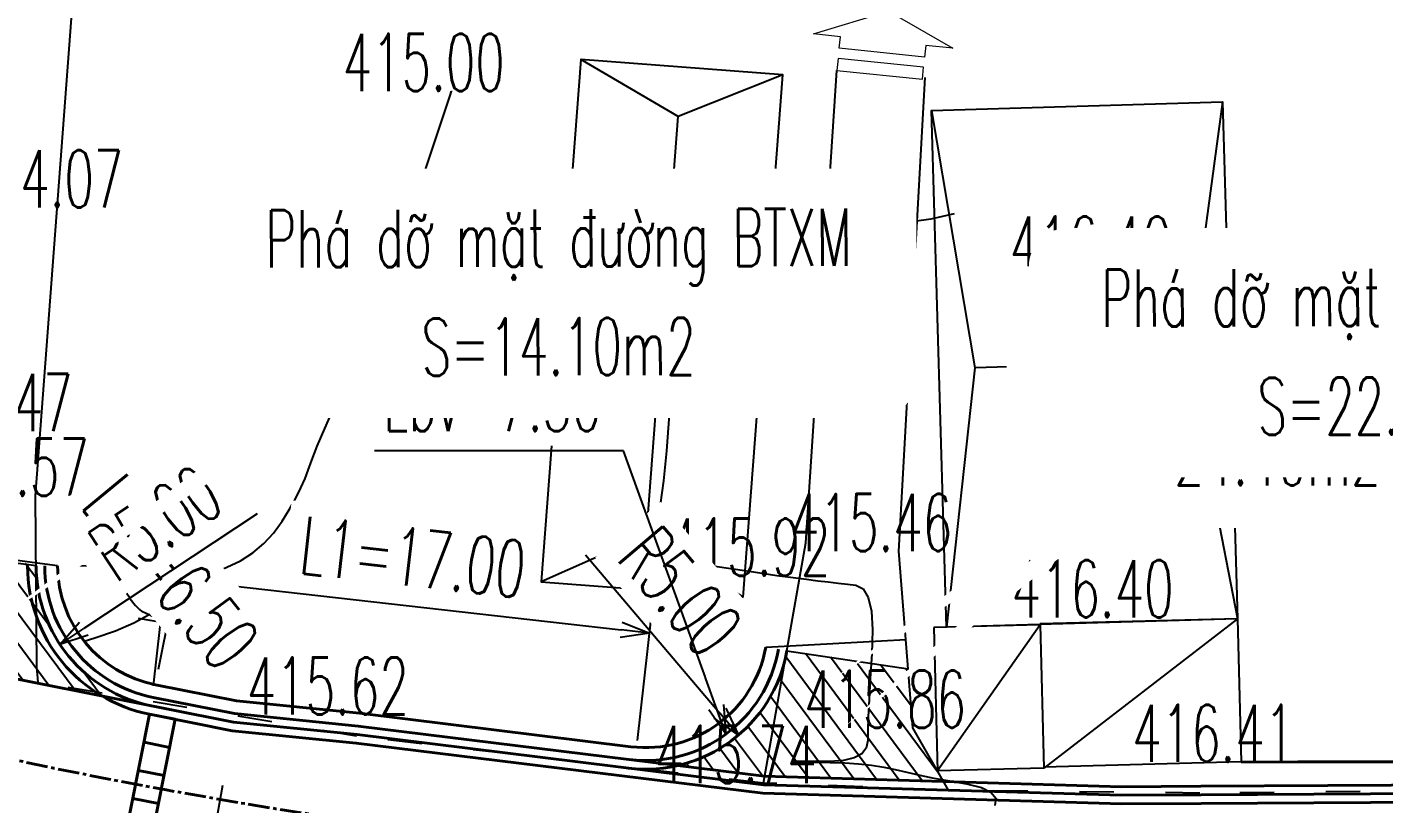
# Model space of a CAD drawing. Header units: centimetres. Extents: x 556321 to 560034, y 1839250 to 1840516.
# Drawn here: x 556875.1 to 556922.45, y 1839305.91 to 1839333.03 of the extents above; entities that cross this region are included whole.
import ezdxf
from ezdxf.enums import TextEntityAlignment as Align

# ---------------------------------------------------------------- set-up
doc = ezdxf.new("R2010")
doc.units = ezdxf.units.CM
doc.header["$MEASUREMENT"] = 0
doc.set_wipeout_variables(frame=1)
doc.linetypes.add('ACAD_ISO03W100', pattern=[30, 12, -18])
doc.linetypes.add('CENTER2', pattern=[1.125, 0.75, -0.125, 0.125, -0.125])
for name, color, linetype in [('bo via', 23, 'Continuous'), ('bovia', 1, 'Continuous'), ('CAO DO AN', 6, 'Continuous'), ('cao do Hien Trang', 6, 'Continuous'), ('cao do3', 2, 'Continuous'), ('Duong nhua Cu', 33, 'Continuous'), ('H1_DongMuc', 3, 'Continuous'), ('H1_DongMuc_Con', 3, 'Continuous'), ('Line1', 40, 'Continuous'), ('pha1', 4, 'Continuous'), ('SH1', 4, 'Continuous'), ('thoat nuoc', 50, 'Continuous'), ('TUYEN', 7, 'Continuous'), ('vuot', 7, 'Continuous')]:
    doc.layers.add(name, color=color, linetype=linetype)
doc.layers.add('Mep duong', color=241, linetype='Continuous', lineweight=50)
doc.styles.add('2D', font='vnsimple.shx', dxfattribs={"width": 0.6})
doc.styles.add('CHUSO', font='Vnsimple.shx', dxfattribs={"width": 0.7})
doc.styles.get("Standard").update_dxf_attribs({"font": 'Vnsimple.shx', "width": 0.7, "height": 2})
doc.linetypes.add('FENCELINE2', pattern='A,0.25,-0.1,[132,ltypeshp.shx,S=0.1,R=0,X=-0.1,Y=0],-0.1,1', length=1.45)
doc.linetypes.add('ZIGZAG', pattern='A,0.0001,-0.2,[131,ltypeshp.shx,S=0.2,R=0,X=-0.2,Y=0],-0.4,[131,ltypeshp.shx,S=0.2,R=180,X=0.2,Y=0],-0.2', length=0.8001)
doc.dimstyles.new('D1000', dxfattribs={"dimtxt": 2, "dimasz": 1, "dimexe": 0.5, "dimexo": 1, "dimgap": 0.7, "dimtad": 1, "dimzin": 0, "dimdsep": 46, "dimtxsty": '2D', "dimblk": 'OPEN30', "dimcen": 0, "dimdle": 0.7, "dimclrd": 7, "dimclre": 7, "dimclrt": 3, "dimadec": 0, "dimazin": 2, "dimtfac": 0.3478260869565218, "dimtix": 1, "dimtofl": 0, "dimtmove": 0, "dimatfit": 3, "dimldrblk": 'OPEN30', "dimfxl": 0, "dimtolj": 1, "dimtzin": 0, "dimarcsym": 0})
doc.dimstyles.new('D1000 bv', dxfattribs={"dimtxt": 2, "dimasz": 1, "dimexe": 0.5, "dimexo": 1, "dimgap": 0.7, "dimtad": 1, "dimzin": 0, "dimdsep": 46, "dimtxsty": '2D', "dimblk": 'OPEN30', "dimcen": 0, "dimdle": 0.7, "dimclrd": 7, "dimclre": 7, "dimclrt": 3, "dimadec": 0, "dimazin": 2, "dimtfac": 0.3478260869565218, "dimtix": 1, "dimtofl": 0, "dimtmove": 0, "dimatfit": 3, "dimldrblk": 'OPEN30', "dimfxl": 0, "dimtolj": 1, "dimtzin": 0, "dimarcsym": 0})
pattern_1 = [(306.551850037773, (-1181862.117841416, 2655633.092866785), (0.5020739027176107, 0.3722187477947708), [])]

# ---------------------------------------------------------------- blocks, each defined once
blk = doc.blocks.new('A$C61F2495E')
at = {"layer": 'Line1', "lineweight": -2}
blk.add_lwpolyline([(14.68833595956676, 5.256463934434578), (-0.4504163545789197, 2.926328669767827), (0.4504163544625044, -2.926328669767827), (15.58916866860818, -0.5961934051010758)], close=True, dxfattribs=at)
at = {"layer": 'Line1', "color": 8, "lineweight": -2}
for points in [[(14.68833595956676, 5.256463934434578), (13.55877088371199, 2.086946765892208), (15.58916866860818, -0.5961934051010758)], [(-0.4504163545789197, 2.926328669767827), (1.435625370591879, 0.2209694189950824), (0.4504163544625044, -2.926328669767827)], [(13.55877088371199, 2.086946765892208), (1.435625370591879, 0.2209694189950824)]]:
    blk.add_lwpolyline(points, dxfattribs=at)
at = {"layer": 'Line1', "lineweight": -2}
blk.add_lwpolyline([(15.58916866860818, -0.5961934051010758), (14.68833595956676, 5.256463934434578)], dxfattribs=at)
blk = doc.blocks.new('A$C2A113424')
at = {"layer": 'Mep duong', "linetype": 'Continuous', "lineweight": 20, "extrusion": (-0.004496282055146948, 0.001719061481453282, 0.999988414070535)}
blk.add_lwpolyline([(4.322536986824867, 6.79247280023508), (4.830761154897329, 6.598165935739423), (3.402301987192789, 2.861923919200379), (2.89407781927676, 3.056230783792444), (2.44399803933625, 1.879013385726145), (2.335873058389854, 5.535508036274276), (4.772616766727176, 7.969690198559676), (4.322536986810312, 6.79247280047155)], dxfattribs=at)
blk.add_lwpolyline([(5.273641723522699, 6.428841570338148), (3.845182555903653, 2.692599553731802), (4.372020599101048, 2.491176137052379), (5.800479766678257, 6.227418153647811)], close=True, dxfattribs=at)
blk = doc.blocks.new('_Open30')
at = {"color": 0, "linetype": 'ByBlock', "lineweight": -2}
for p, q in [((-1, 0.26794919), (0, 0)), ((0, 0), (-1, -0.26794919)), ((0, 0), (-1, 0))]:
    blk.add_line(p, q, dxfattribs=at)
blk = doc.blocks.new('*D72')
at = {"layer": 'bo via', "color": 7, "lineweight": -2, "transparency": 16777216}
for p, q in [((556879.5052808883, 1839310.033143656), (556879.9868396753, 1839314.285238404)), ((556880.924221314, 1839313.675881642), (556895.8316775954, 1839311.987580466)), ((556896.4000332013, 1839308.119776972), (556896.8815919883, 1839312.37187172))]:
    blk.add_line(p, q, dxfattribs=at)
at = {"layer": 'Defpoints', "color": 0, "lineweight": -2, "transparency": 16777216}
for p in [(556896.8253256113, 1839311.875047712), (556879.3927481341, 1839309.03949564), (556896.2875004471, 1839307.126128956)]:
    blk.add_point(p, dxfattribs=at)
at = {"layer": 'bo via', "color": 7, "lineweight": -2, "transparency": 16777216}
for p, rotation in [((556879.9305732982, 1839313.788414396), 173.538661550665), ((556896.8253256113, 1839311.875047712), 353.538661550665)]:
    blk.add_blockref('_Open30', p, dxfattribs=dict(at, rotation=rotation))
at = {"layer": 'bo via', "color": 3, "transparency": 16777216, "insert": (556888.5692551369, 1839314.520932681), "char_height": 2, "attachment_point": 5, "rotation": 353.53866155066504, "style": '2D', "bg_fill": 3, "box_fill_scale": 1.25, "bg_fill_color": 256, "bg_fill_true_color": 13158600, "bg_fill_transparency": 0}
blk.add_mtext('\\A1;L1=17.00', dxfattribs=at)
blk = doc.blocks.new('*D73')
at = {"layer": 'bo via', "color": 7, "lineweight": -2, "transparency": 16777216}
for p, q in [((556876.7100833673, 1839314.224859726), (556878.8362045687, 1839314.233546369)), ((556879.6860481191, 1839310.611503414), (556880.1020843036, 1839312.696540755))]:
    blk.add_line(p, q, dxfattribs=at)
blk.add_arc((556880.4100524863, 1839314.239976602), 2.073861053409719, 208.1365855998835, 230.8132387687532, dxfattribs=at)
at = {"layer": 'Defpoints', "color": 0, "lineweight": -2, "transparency": 16777216}
blk.add_point((556875.7100917135, 1839314.220774084), dxfattribs=at)
at = {"layer": 'bo via', "color": 7, "lineweight": -2, "transparency": 16777216}
for p, rotation in [((556878.3362087418, 1839314.231503548), 104.1853381533147), ((556880.0042458755, 1839312.206206541), 334.7644862153221)]:
    blk.add_blockref('_Open30', p, dxfattribs=dict(at, rotation=rotation))
at = {"layer": 'bo via', "color": 3, "transparency": 16777216, "insert": (556880.1214680076, 1839314.002298067), "char_height": 2, "attachment_point": 5, "rotation": 309.47491218342066, "style": '2D', "bg_fill": 3, "box_fill_scale": 1.25, "bg_fill_color": 256, "bg_fill_true_color": 13158600, "bg_fill_transparency": 0}
blk.add_mtext('\\A1;Lbv=6.50', dxfattribs=at)
at = {"layer": 'Defpoints', "color": 0, "lineweight": -2, "transparency": 16777216}
for p in [(556880.4100524863, 1839314.239976602), (556878.5523844701, 1839313.318038855), (556879.4903712631, 1839309.630834985)]:
    blk.add_point(p, dxfattribs=at)
blk = doc.blocks.new('*D36')
at = {"layer": 'Defpoints', "color": 0, "lineweight": -2, "transparency": 16777216}
for p in [(556876.2412706319, 1839311.479314028), (556872.0724887772, 1839308.718651453)]:
    blk.add_point(p, dxfattribs=at)
at = {"layer": 'vuot', "color": 7, "lineweight": -2, "transparency": 16777216}
blk.add_line((556883.125716094, 1839316.03835108), (556877.0750270026, 1839312.031446543), dxfattribs=at)
at = {"layer": 'vuot', "color": 7, "lineweight": -2, "transparency": 16777216, "rotation": 213.5134357633089}
blk.add_blockref('_Open30', (556876.2412706319, 1839311.479314028), dxfattribs=at)
at = {"layer": 'vuot', "color": 3, "transparency": 16777216, "insert": (556879.5786244584, 1839315.728350899), "char_height": 2, "attachment_point": 5, "rotation": 33.51343576330887, "style": '2D', "bg_fill": 3, "box_fill_scale": 1.25, "bg_fill_color": 256, "bg_fill_true_color": 13158600, "bg_fill_transparency": 0}
blk.add_mtext('\\A1;R5.00', dxfattribs=at)
blk = doc.blocks.new('*D38')
at = {"layer": 'Defpoints', "color": 0, "lineweight": -2, "transparency": 16777216}
blk.add_point((556899.9277848665, 1839308.314275226), dxfattribs=at)
at = {"layer": 'vuot', "color": 7, "lineweight": -2, "transparency": 16777216}
blk.add_line((556894.5850405792, 1839314.60994768), (556899.2807397108, 1839309.076726907), dxfattribs=at)
at = {"layer": 'vuot', "color": 7, "lineweight": -2, "transparency": 16777216, "rotation": 310.3191879806773}
blk.add_blockref('_Open30', (556899.9277848665, 1839308.314275226), dxfattribs=at)
at = {"layer": 'vuot', "color": 3, "transparency": 16777216, "insert": (556897.9055354252, 1839313.324539899), "char_height": 2, "attachment_point": 5, "rotation": 310.31918798067727, "style": '2D', "bg_fill": 3, "box_fill_scale": 1.25, "bg_fill_color": 256, "bg_fill_true_color": 13158600, "bg_fill_transparency": 0}
blk.add_mtext('\\A1;R5.00', dxfattribs=at)
at = {"layer": 'Defpoints', "color": 0, "lineweight": -2, "transparency": 16777216}
blk.add_point((556896.6925590881, 1839312.126533631), dxfattribs=at)

msp = doc.modelspace()

# ---------------------------------------------------------------- hatches: boundary and pattern name
at = {"layer": 'vuot'}
h = msp.add_hatch(dxfattribs=at)
h.set_pattern_fill('ANSI31', color=8, scale=4.999999999999999, angle=-98.44814996222703, style=0)
h.set_pattern_definition(pattern_1)
h.paths.add_polyline_path([(556879.3244841425, 1839309.358021339), (556879.3251395634, 1839309.359099227, -0.3494239842863602), (556875.4101904116, 1839314.202838491), (556875.4097647073, 1839314.260150655), (556872.185727983, 1839314.682861601), (556871.7101665867, 1839311.055731944), (556871.662263688, 1839310.969982661), (556872.9352861872, 1839310.632884616)])
h.paths.add_polyline_path([(556871.662263688, 1839310.969982661), (556871.710166587, 1839311.055731945), (556871.8455703872, 1839312.088463246, -0.4500439808340602), (556870.605553461, 1839311.249831801), (556870.6055490492, 1839311.249802097)])
h = msp.add_hatch(dxfattribs=at)
h.set_pattern_fill('ANSI31', color=8, scale=4.999999999999999, angle=-98.44814996222703, style=0)
h.set_pattern_definition(pattern_1)
h.paths.add_polyline_path([(556907.0791401803, 1839306.69635572), (556906.0122933706, 1839308.557146123), (556905.8493197972, 1839310.627624903), (556901.6162540255, 1839311.256345059), (556900.8429459259, 1839306.880818545)])
h.paths.add_polyline_path([(556900.8271361034, 1839306.88128619), (556900.8429459261, 1839306.880818545), (556901.6162540254, 1839311.256345059, -0.3012339162737837), (556897.810596311, 1839307.253137202)])

# ---------------------------------------------------------------- linework, layer by layer
at = {"layer": 'bovia', "color": 6, "lineweight": 40}
msp.add_lwpolyline([(556878.7863247205, 1839306.102383896), (556879.678732991, 1839305.924317957)], dxfattribs=at)
at = {"layer": 'cao do Hien Trang', "color": 3, "lineweight": -2}
for centre in [(556875.3921296475, 1839316.66644924, 414.574), (556905.5271373361, 1839314.733834273, 415.458), (556875.4562134487, 1839310.174613886, 414.881), (556886.5653382491, 1839309.028315859, 415.616), (556882.1515047203, 1839308.797173948, 415.152), (556906.0126255942, 1839308.567629512, 415.859), (556886.5904269586, 1839308.271419858, 415.274), (556910.5850036019, 1839307.163745843, 416.286), (556917.4706664553, 1839307.374570575, 416.406), (556900.7988500067, 1839306.63958669, 415.743), (556882.0654352224, 1839306.148080321, 415.286), (556907.262071612, 1839306.38845429, 415.909), (556916.0287987222, 1839306.29061373, 416.153)]:
    msp.add_circle(centre, 0, dxfattribs=at)
at = {"layer": 'cao do3', "color": 6, "lineweight": -2}
for centre in [(556889.9116049117, 1839330.800556953, 415.0001), (556876.5983952745, 1839326.730997437, 414.0681000000001), (556913.1902316054, 1839324.422740375, 416.4049), (556901.9249942906, 1839323.855893257, 416.317), (556888.4617332728, 1839320.906221592, 415.3001), (556901.2774096908, 1839313.876883577, 415.917), (556913.2586729876, 1839312.422945553, 416.4049)]:
    msp.add_circle(centre, 0, dxfattribs=at)
at = {"layer": 'Duong nhua Cu', "color": 8, "linetype": 'ACAD_ISO03W100', "ltscale": 0.1, "elevation": 428.165}
msp.add_lwpolyline([(557083.5398920511, 1839316.447425473), (557065.3464543959, 1839313.070297213), (557051.2443014658, 1839310.672810876), (557033.7872323538, 1839308.339841305), (557016.508140553, 1839307.144063924), (556998.640770938, 1839306.69783188), (556983.412628033, 1839306.657314482), (556967.2340702179, 1839306.377814868), (556950.785686434, 1839306.432577046), (556933.6230088787, 1839306.442781308), (556916.0287987222, 1839306.29061373), (556907.262071612, 1839306.38845429), (556900.7988500067, 1839306.63958669), (556886.5904269586, 1839308.271419858), (556872.9971392539, 1839310.580237119), (556858.612471414, 1839314.408789044), (556847.5808245963, 1839318.466285993), (556830.2748558321, 1839324.659611847)], dxfattribs=at)
at = {"layer": 'H1_DongMuc', "color": 5, "lineweight": -2, "elevation": 415}
msp.add_lwpolyline([(556877.0818531773, 1839311.596950049), (556877.4615211611, 1839311.705147104), (556878.1850453205, 1839311.957959851), (556878.8179344261, 1839312.231567811), (556879.3601884779, 1839312.525970985), (556879.8118074759, 1839312.841169373), (556880.227140524, 1839313.154877785), (556880.6605367259, 1839313.444811034), (556881.1119960819, 1839313.710969118), (556881.581518592, 1839313.953352039), (556882.0691042559, 1839314.171959796), (556882.5435780905, 1839314.401604139), (556882.9737651121, 1839314.67709682), (556883.3596653208, 1839314.998437839), (556883.7012787167, 1839315.365627194), (556883.9986052995, 1839315.778664888), (556884.255016946, 1839316.198787831), (556884.4738855327, 1839316.587232934), (556884.6552110594, 1839316.944000197), (556884.7989935263, 1839317.269089622), (556884.9052329332, 1839317.562501207), (556885.0286237246, 1839317.909702507), (556885.2238603446, 1839318.396161077), (556885.4909427934, 1839319.021876917), (556885.8298710709, 1839319.786850027), (556886.2406451771, 1839320.691080406), (556886.6937397523, 1839321.721035656), (556887.1596294368, 1839322.863183378), (556887.6383142306, 1839324.117523571), (556888.1297941338, 1839325.484056237), (556888.6340691464, 1839326.962781374), (556889.0936629747, 1839328.34412632), (556889.4510993251, 1839329.418518411), (556889.7063781979, 1839330.185957648), (556889.8594995928, 1839330.646444029), (556889.9104635101, 1839330.799977556), (556889.9103601704, 1839330.800028946), (556889.9102797953, 1839330.800068915), (556889.9102223844, 1839330.800097465), (556889.9101879379, 1839330.800114595), (556889.9101764557, 1839330.800120305), (556889.9101764557, 1839330.800120305)], dxfattribs=at)
at = {"layer": 'H1_DongMuc_Con', "color": 8, "lineweight": -2, "elevation": 416}
msp.add_lwpolyline([(556907.4585983618, 1839326.516251102), (556906.644692858, 1839326.32800785), (556906.0609371797, 1839326.248267616), (556905.2183942657, 1839326.149401578), (556904.1170641159, 1839326.031409736), (556902.7569467304, 1839325.89429209), (556901.3902848146, 1839325.710455523), (556900.2693210745, 1839325.452306916), (556899.3940555097, 1839325.11984627), (556898.7644881206, 1839324.713073584), (556898.380618907, 1839324.231988858), (556898.136786564, 1839323.628207611), (556897.9273297868, 1839322.85334536), (556897.7522485754, 1839321.907402105), (556897.6115429299, 1839320.790377846), (556897.5052128502, 1839319.502272583), (556897.4112578777, 1839318.236563416), (556897.3076775537, 1839317.186727444), (556897.1944718783, 1839316.352764667), (556897.0716408516, 1839315.734675086), (556896.9391844734, 1839315.332458699), (556896.9092702845, 1839315.053209417), (556897.0940658259, 1839314.80402115), (556897.4935710976, 1839314.584893898), (556898.1077860995, 1839314.39582766), (556898.9367108317, 1839314.236822437), (556899.8201267567, 1839314.102298365), (556900.5978153367, 1839313.98667558), (556901.2697765717, 1839313.889954083), (556901.8360104618, 1839313.812133873), (556902.296517007, 1839313.753214951), (556902.6917139603, 1839313.705256981), (556903.0620190746, 1839313.660319627), (556903.4074323499, 1839313.618402892), (556903.7279537863, 1839313.579506773), (556904.0235833836, 1839313.543631272), (556904.2724571305, 1839313.420375096), (556904.4527110148, 1839313.119336952), (556904.5643450369, 1839312.640516842), (556904.6073591965, 1839311.983914763), (556904.5817534938, 1839311.149530718), (556904.5279938505, 1839310.289754264), (556904.4865461881, 1839309.55697496), (556904.4574105068, 1839308.951192804), (556904.4405868065, 1839308.472407799), (556904.4360750872, 1839308.120619943), (556904.3848485273, 1839307.861021776), (556904.2278803049, 1839307.658805837), (556903.9651704205, 1839307.513972126), (556903.5967188737, 1839307.426520644), (556903.1225256646, 1839307.396451389), (556902.6481697689, 1839307.394905908), (556902.2792301622, 1839307.393025746), (556902.0157068444, 1839307.390810901), (556901.8575998156, 1839307.388261375), (556901.8049090757, 1839307.385377167), (556901.8576359809, 1839307.381920525), (556902.0157818871, 1839307.377653696), (556902.2793467944, 1839307.372576681), (556902.6483307027, 1839307.366689479), (556903.1227336118, 1839307.35999209), (556903.6353334908, 1839307.344251502), (556904.1189083075, 1839307.311234702), (556904.5734580623, 1839307.260941688), (556904.998982755, 1839307.193372463), (556905.3954823858, 1839307.108527025), (556905.8005967962, 1839307.013648354), (556906.2519658277, 1839306.915979429), (556906.7495894806, 1839306.815520251), (556907.2934677546, 1839306.712270819), (556907.88360065, 1839306.606231134), (556908.4057713011, 1839306.479092851), (556908.7457628427, 1839306.312547623), (556908.9035752746, 1839306.106595451), (556908.879208597, 1839305.861236336)], dxfattribs=at)
at = {"layer": 'Line1', "lineweight": -2, "elevation": 416.406}
msp.add_lwpolyline([(556907.1852747535, 1839312.07733302), (556906.6624491082, 1839330.124951812), (556916.818367467, 1839330.419160961), (556917.3411931121, 1839312.371542169)], close=True, dxfattribs=at)
for points in [[(556916.818367467, 1839330.419160961), (556915.6029250971, 1839321.352568205), (556917.3393321321, 1839312.371488258)], [(556906.6624491082, 1839330.124951812), (556908.1762764067, 1839321.137423901), (556907.1852747535, 1839312.07733302)], [(556915.6029250971, 1839321.352568205), (556908.1762764067, 1839321.137423901)]]:
    msp.add_lwpolyline(points, dxfattribs=at)
at = {"layer": 'SH1'}
for points, elevation in [([(556875.4787432493, 1839310.158737165), (556875.4365587328, 1839310.701560465), (556875.3921296475, 1839316.66644924), (556876.6946535858, 1839333.959489478)], 428.165), ([(556900.7988500067, 1839306.63958669), (556902.2808198635, 1839315.025866578), (556903.361264443, 1839331.520407174)], 415.743), ([(556907.262071612, 1839306.38845429), (556906.0126255942, 1839308.567629512), (556905.5271373361, 1839314.733834273), (556906.4458559798, 1839331.269437275)], 415.909), ([(556917.3411539812, 1839312.372892945), (556910.4546519346, 1839312.194455491)], 416.406), ([(556917.3411539812, 1839312.372892945), (556917.4706664553, 1839307.374570575)], 416.406), ([(556910.4554911277, 1839312.162068214), (556906.7431913635, 1839312.065878114)], 416.286), ([(556906.7431913635, 1839312.065878114), (556906.8727038375, 1839307.067555743)], 416.286), ([(556910.4554911277, 1839312.162068214), (556910.5850036019, 1839307.163745843)], 416.286), ([(556910.5850036019, 1839307.163745843), (556906.8727038375, 1839307.067555743)], 416.286), ([(556917.4706664553, 1839307.374570575), (556910.5841644087, 1839307.196133121)], 416.406)]:
    msp.add_lwpolyline(points, dxfattribs=dict(at, elevation=elevation))
at = {"layer": 'SH1', "linetype": 'ZIGZAG'}
for points, elevation in [([(556917.3411539812, 1839312.372892945), (556910.5850036019, 1839307.163745843)], 416.406), ([(556910.4554911277, 1839312.162068214), (556906.8727038375, 1839307.067555744)], 416.286)]:
    msp.add_lwpolyline(points, dxfattribs=dict(at, elevation=elevation))
at = {"layer": 'SH1', "linetype": 'FENCELINE2', "const_width": 0.1, "elevation": 416.406}
msp.add_lwpolyline([(556917.4706664553, 1839307.374570575), (556929.5495786848, 1839307.387390464), (556929.6357738071, 1839311.592704312)], dxfattribs=at)
at = {"layer": 'TUYEN', "color": 1, "lineweight": -2}
msp.add_line((556881.9148927865, 1839306.557685939), (556881.7457104143, 1839305.572101176), dxfattribs=at)
at = {"layer": 'TUYEN', "color": 3, "linetype": 'CENTER2', "lineweight": 40}
msp.add_lwpolyline([(556813.6770284101, 1839327.665882473), (556851.2885984118, 1839314.119431092, 0.08807846508642009), (556913.3097189525, 1839303.473081123), (557003.073058948, 1839303.985050465, 0.04071798329055057), (557054.90854506, 1839308.511085476), (557081.4580012723, 1839313.027097404, 0.06986579236870619), (557115.9104446233, 1839323.986871367), (557130.4916710559, 1839330.985417083), (557163.4974290751, 1839344.187210567, 0.1035469730046593), (557177.1465900104, 1839353.263975687), (557196.2838516652, 1839372.702595904), (557244.8132696573, 1839317.637258779)], format="xyb", dxfattribs=at)
at = {"layer": 'vuot'}
msp.add_lwpolyline([(556901.6162540255, 1839311.256345059), (556905.8493197975, 1839310.627624903)], dxfattribs=at)

# ---------------------------------------------------------------- block references
at = {"layer": 'Line1', "lineweight": -2, "xscale": 1.194546252964275, "yscale": 1.194546252964275, "zscale": 1.194546252964275, "rotation": 256.912166563196}
msp.add_blockref('A$C61F2495E', (556897.951563813, 1839331.638261599), dxfattribs=at)
at = {"layer": 'thoat nuoc', "extrusion": (0.005788672000212674, 0.05679048514246138, 0.9983693365051622), "xscale": 0.7499999999790065, "yscale": 0.7499999999790065, "zscale": 0.7499999999790065, "rotation": 110.9233323134633}
msp.add_blockref('A$C2A113424', (-367512.5345797375, -1883225.63315985, 108095.3138074181), dxfattribs=at)

# ---------------------------------------------------------------- texts
at = {"layer": 'CAO DO AN', "color": 6, "lineweight": -2, "width": 0.6}
for s, p in [('414.57', (556871.5910068287, 1839316.666242798, 827.7425000000001)), ('415.46', (556901.7260145172, 1839314.733627832, 828.6265000000001)), ('415.62', (556882.7642154302, 1839309.028109417, 828.7845)), ('415.86', (556902.2115027753, 1839308.567423071, 829.0274999999999))]:
    msp.add_text(s, height=2, dxfattribs=at).set_placement(p)
at = {"layer": 'cao do3', "color": 6, "lineweight": -2, "width": 0.6}
for s, p in [('415.00', (556886.1104820928, 1839330.800350511, 828.1686)), ('414.07', (556872.7972724556, 1839326.730790996, 827.2366000000001)), ('416.40', (556909.3891087866, 1839324.422533933, 829.5734)), ('416.32', (556898.1238714717, 1839323.855686815, 829.4855)), ('415.30', (556884.6606104539, 1839320.906015151, 828.4685999999999)), ('414.47', (556871.0213599064, 1839318.930397761, 827.6366)), ('415.92', (556897.4762868719, 1839313.876677135, 829.0855)), ('416.40', (556909.4575501687, 1839312.422739111, 829.5734)), ('416.41', (556913.6695436365, 1839307.374364133, 829.5745)), ('415.74', (556896.9977271878, 1839306.639380249, 828.9114999999999))]:
    msp.add_text(s, height=2, dxfattribs=at).set_placement(p)

# ---------------------------------------------------------------- next in the draw order: texts
at = {"layer": 'bo via', "color": 3, "insert": (556891.3375268455, 1839319.919724969), "char_height": 2, "attachment_point": 5, "style": '2D', "bg_fill": 3, "box_fill_scale": 1.25, "bg_fill_color": 256, "bg_fill_true_color": 13158600, "bg_fill_transparency": 0}
msp.add_mtext('\\A1;Lbv=7.50', dxfattribs=at)

# ---------------------------------------------------------------- next in the draw order: dimensions: what is measured, and where the dimension line sits
at = {"layer": 'bo via'}
dim = msp.add_aligned_dim(p1=(556879.3927481342, 1839309.039495641), p2=(556896.2875004471, 1839307.126128956), distance=4.7792766458368465, dimstyle='D1000 bv', override={"dimpost": 'L1=<>'}, dxfattribs=at)
dim.commit()
dim.dimension.update_dxf_attribs({"geometry": '*D72', "text_midpoint": (556888.5692551369, 1839314.520932681)})

# ---------------------------------------------------------------- next in the draw order: wipeouts: each hides what was drawn before it
at = {"color": 8, "linetype": 'ByBlock'}
msp.add_wipeout([(556910.0166902187, 1839324.6756870078), (556909.8678827416, 1839324.6485574646), (556909.730577302, 1839324.5957620349), (556909.5932270008, 1839324.5095177798), (556909.497466011, 1839324.4214383794), (556909.4380131377, 1839324.3489822508), (556909.3419992247, 1839324.1748593485), (556909.3035936154, 1839324.0495061872), (556909.2861101758, 1839323.918225639), (556909.2882080628, 1839323.8085004673), (556909.2882080628, 1839323.8085004673), (556909.2851251733, 1839323.8633635845), (556909.283771385, 1839316.6369747738), (556909.2842042304, 1839316.315398262), (556909.3254989561, 1839316.0887184353), (556909.4011179807, 1839315.926702307), (556909.5178616727, 1839315.7784041874), (556909.6146377446, 1839315.6958789888), (556909.7461186331, 1839315.618654082), (556909.8743184626, 1839315.5718268438), (556909.8743184626, 1839315.5718268438), (556910.0834858652, 1839315.5439418396), (556911.3780723158, 1839315.543603638), (556903.5693497946, 1839308.5499173051), (556912.4548327684, 1839315.5432207114), (556925.046989092, 1839315.5384420191), (556925.2726772855, 1839315.541205107), (556925.4867686607, 1839315.5519397606), (556925.6755466156, 1839315.6121263672), (556925.9055596788, 1839315.772532307), (556926.0889677496, 1839316.057153216), (556926.1372357894, 1839316.2716552257), (556926.1400460463, 1839316.4301007588), (556926.1400985247, 1839316.630980468), (556926.1414655291, 1839323.9079599348), (556926.035867204, 1839324.2702742796), (556925.823278054, 1839324.5116715296), (556925.823278054, 1839324.5116715296), (556925.823278054, 1839324.5116715296), (556925.823278054, 1839324.5116715296), (556925.6281576374, 1839324.6199035381), (556925.508396383, 1839324.6554298787), (556925.4060561059, 1839324.6704293767), (556925.3267253629, 1839324.672906207)], dxfattribs=at).translate(0, 0, -414.412).dxf.layer = 'vuot'

# ---------------------------------------------------------------- next in the draw order: linework, layer by layer
at = {"layer": 'bovia', "color": 6, "lineweight": 40}
for points in [[(556879.1776784323, 1839308.063720754), (556880.0700867029, 1839307.885654815)], [(556878.9820015763, 1839307.083052325), (556879.874409847, 1839306.904986386)]]:
    msp.add_lwpolyline(points, dxfattribs=at)

# ---------------------------------------------------------------- next in the draw order: texts
at = {"layer": 'vuot', "color": 3, "style": '2D', "width": 0.6}
for s, p in [('Vuèt nèi BTXM', (556917.555926071, 1839320.709169912, -416.406)), ('S=24.40m2', (556917.5562110953, 1839317.030128268, -416.406))]:
    msp.add_text(s, height=2, rotation=359.9953327796568, dxfattribs=at).set_placement(p, align=Align.CENTER)

# ---------------------------------------------------------------- next in the draw order: dimensions: what is measured, and where the dimension line sits
at = {"layer": 'bo via'}
dim = msp.add_angular_dim_3p(base=(556878.5523844701, 1839313.318038855), center=(556880.4100524862, 1839314.239976602), p1=(556875.7100917136, 1839314.220774084), p2=(556879.4903712632, 1839309.630834985), text='Lbv=6.50', dimstyle='D1000 bv', override={"dimpost": 'L1=<>'}, dxfattribs=at)
dim.commit()
dim.dimension.update_dxf_attribs({"geometry": '*D73', "text_midpoint": (556880.1214680078, 1839314.002298067)})
at = {"layer": 'vuot'}
dim = msp.add_radius_dim(center=(556896.6925590881, 1839312.126533631), mpoint=(556899.9277848665, 1839308.314275226), dimstyle='D1000', dxfattribs=at)
dim.commit()
dim.dimension.update_dxf_attribs({"geometry": '*D38', "text_midpoint": (556896.609367567, 1839312.224563134), "dimtype": 164})

# ---------------------------------------------------------------- next in the draw order: linework, layer by layer
at = {"layer": 'bo via', "color": 1, "lineweight": 40}
msp.add_arc((556896.6925590871, 1839312.126533632), 4.699999999999999, 262.9725608296883, 349.9773360755049, dxfattribs=at)
at = {"layer": 'TUYEN', "color": 1, "lineweight": 40}
for radius in [4.249999999999999, 4.999999999999999]:
    msp.add_arc((556896.6925590871, 1839312.126533632), radius, 262.9725608296883, 349.9773360755049, dxfattribs=at)

# ---------------------------------------------------------------- next in the draw order: dimensions: what is measured, and where the dimension line sits
at = {"layer": 'vuot'}
dim = msp.add_radius_dim(center=(556872.0724887772, 1839308.718651453), mpoint=(556876.2412706319, 1839311.479314028), dimstyle='D1000', dxfattribs=at)
dim.commit()
dim.dimension.update_dxf_attribs({"geometry": '*D36', "text_midpoint": (556879.5786244584, 1839315.728350899)})

# ---------------------------------------------------------------- next in the draw order: leaders
at = {"layer": 'bo via', "lineweight": -2}
msp.add_leader([(556899.4865739995, 1839308.347184393), (556895.9133882397, 1839318.233948928), (556887.226663682, 1839318.233948928)], dimstyle='D1000', override={"dimgap": 0.7, "dimtad": 0}, dxfattribs=at)

# ---------------------------------------------------------------- next in the draw order: linework, layer by layer
at = {"layer": 'bovia', "color": 6, "lineweight": 40, "elevation": 413.94}
for points in [[(556879.4903712632, 1839309.630834985), (556882.339689604, 1839309.06229863), (556886.6534242677, 1839308.62848976), (556900.8271361027, 1839306.88128619), (556913.2972375735, 1839306.512428188), (556916.0697042097, 1839306.528183947), (556933.7917180388, 1839306.628897069), (556950.9187414757, 1839306.726228898), (556967.1298797019, 1839306.818355807), (556983.3453178587, 1839306.910507152), (556998.5256727301, 1839306.996776182), (557003.0521247433, 1839307.022499732), (557016.4662975644, 1839307.382730696), (557028.8191217941, 1839308.218355483), (557033.4629149119, 1839308.658225185), (557051.16255972, 1839310.971498176), (557054.3975861554, 1839311.504486205), (557065.2716004538, 1839313.353904766), (557080.9006030256, 1839316.265602219)], [(556879.3729651497, 1839309.042433927), (556882.250760769, 1839308.468215382), (556886.5866945168, 1839308.032174071), (556900.7814639101, 1839306.282374721), (556913.2900702633, 1839305.912377768), (556916.073113918, 1839305.928193635), (556933.7951277471, 1839306.028906758), (556950.922151184, 1839306.126238586), (556967.1332894102, 1839306.218365495), (556983.348727567, 1839306.31051684), (556998.5290824383, 1839306.39678587), (557003.0618841383, 1839306.422545505), (557016.4946103959, 1839306.783274712), (557028.8676682283, 1839307.620268231), (557033.5301042553, 1839308.061903828), (557051.2502313713, 1839310.377853775), (557054.496656714, 1839310.912719835), (557065.3768526028, 1839312.763189742), (557081.0089037813, 1839315.675455153)]]:
    msp.add_lwpolyline(points, dxfattribs=at)
at = {"layer": 'bovia', "color": 6, "lineweight": 40}
for points in [[(556879.372965148, 1839309.042433928), (556878.4145386941, 1839304.239113881)], [(556880.2653734185, 1839308.864367989), (556879.372965148, 1839309.042433928)], [(556880.2653734185, 1839308.864367989), (556879.3069469646, 1839304.061047942)]]:
    msp.add_lwpolyline(points, dxfattribs=at)
for radius in [5.299999999999999, 4.699999999999999]:
    msp.add_arc((556880.4100524862, 1839314.239976602), radius, 180.2340907108316, 258.7157336613586, dxfattribs=at)
at = {"layer": 'H1_DongMuc_Con', "lineweight": -2}
msp.add_lwpolyline([(556875.4100942176, 1839314.219548391), (556872.179433448, 1839314.643060113)], dxfattribs=at)
at = {"layer": 'TUYEN', "color": 1, "lineweight": 40, "elevation": 413.94}
for points in [[(556830.2043016313, 1839324.62730858), (556847.4054080119, 1839318.431634953), (556852.2202952631, 1839316.697358722), (556858.6319104132, 1839314.420437472), (556872.9352861869, 1839310.632884616), (556882.2952251866, 1839308.765257006), (556886.6200593921, 1839308.330331915), (556900.8043000062, 1839306.581830455), (556913.2936539183, 1839306.212402978), (556916.0714090638, 1839306.228188791), (556933.7934228929, 1839306.328901913), (556950.9204463298, 1839306.426233742), (556967.131584556, 1839306.518360651), (556983.3470227128, 1839306.610511996), (556998.5273775841, 1839306.696781026), (557003.0570044407, 1839306.722522619), (557016.4804539802, 1839307.083002704), (557028.8433950112, 1839307.919311857), (557033.4965095838, 1839308.360064506), (557051.2063955455, 1839310.674675976), (557054.4471214347, 1839311.20860302), (557065.3242265285, 1839313.058547254), (557080.9547534033, 1839315.970528686)], [(556879.5784188024, 1839310.072137184), (556882.4063862304, 1839309.507861065), (556886.7034715808, 1839309.075726526), (556896.172635946, 1839307.908455879)]]:
    msp.add_lwpolyline(points, dxfattribs=at)
at = {"layer": 'TUYEN', "color": 1, "lineweight": 40}
for radius in [4.999999999999999, 4.249999999999999]:
    msp.add_arc((556880.4100524862, 1839314.239976602), radius, 180.2340907108316, 258.7157336613586, dxfattribs=at)

# ---------------------------------------------------------------- next in the draw order: wipeouts: each hides what was drawn before it
at = {"color": 8, "linetype": 'ByBlock'}
msp.add_wipeout([(556882.2482373569, 1839328.0912594085), (556881.9525401706, 1839328.0588714643), (556881.7243520959, 1839327.986808651), (556881.6202264114, 1839327.9383411948), (556881.4041426351, 1839327.7992601558), (556881.2823083004, 1839327.6911584935), (556881.117917903, 1839327.4923121023), (556881.0283853359, 1839327.340045613), (556880.959875201, 1839327.1792788154), (556880.9153304854, 1839327.0242230103), (556880.8885603645, 1839326.8568210832), (556880.8885603645, 1839326.8568210832), (556880.8822073842, 1839320.753599998), (556880.9213434447, 1839320.428961072), (556881.0006367872, 1839320.1972451608), (556881.0965498808, 1839320.0189886417), (556881.2823082996, 1839319.7876709416), (556881.4573838894, 1839319.6397828322), (556881.6827753282, 1839319.5101006702), (556881.883655932, 1839319.4371205), (556881.883655932, 1839319.4371205), (556882.248237356, 1839319.387570026), (556883.5004405024, 1839319.3875700259), (556873.9943088562, 1839312.294922581), (556884.9329283815, 1839319.3875700254), (556904.7660365908, 1839319.3875700256), (556905.0503685258, 1839319.417488762), (556905.2987275934, 1839319.4957136041), (556905.4965077585, 1839319.599282123), (556905.7319656474, 1839319.787670942), (556905.9539868302, 1839320.0792024052), (556906.05814374, 1839320.3103201778), (556906.1087900505, 1839320.5025003538), (556906.1320665632, 1839320.7535999985), (556906.1320665629, 1839327.18593645), (556906.094587958, 1839327.2297188898), (556905.9403116702, 1839327.42316634), (556905.8390749627, 1839327.5705852997), (556905.7319656475, 1839327.6911584926), (556905.4997894613, 1839327.8774640514), (556905.3707091385, 1839327.9501412667), (556905.1837380861, 1839328.0258305825), (556904.9142733162, 1839328.083192528), (556904.7660365914, 1839328.091259408)], dxfattribs=at).dxf.layer = 'pha1'

# ---------------------------------------------------------------- next in the draw order: linework, layer by layer
at = {"layer": 'pha1', "lineweight": -2}
msp.add_lwpolyline([(556876.1600879579, 1839314.222612622), (556872.1924992094, 1839314.742729238)], dxfattribs=at)

# ---------------------------------------------------------------- next in the draw order: texts
at = {"layer": 'pha1', "color": 3, "style": 'CHUSO', "width": 0.6}
for s, p in [('Ph¸ dì mÆt ®\xadêng BTXM', (556893.6508900726, 1839324.667867821, 25.26750000000129)), ('S=14.10m2', (556893.6508900726, 1839320.8734125, 25.26750000000129))]:
    msp.add_text(s, height=1.999999999999999, rotation=0.1601308852834099, dxfattribs=at).set_placement(p, align=Align.CENTER)

# ---------------------------------------------------------------- next in the draw order: wipeouts: each hides what was drawn before it
at = {"color": 8, "linetype": 'ByBlock'}
msp.add_wipeout([(556911.4235297051, 1839326.0220436025), (556911.1278325189, 1839325.9896556584), (556910.8996444441, 1839325.917592845), (556910.7955187596, 1839325.8691253888), (556910.5794349833, 1839325.7300443498), (556910.4576006486, 1839325.6219426875), (556910.2932102513, 1839325.4230962964), (556910.2036776842, 1839325.270829807), (556910.1351675492, 1839325.1100630094), (556910.0906228337, 1839324.9550072043), (556910.0638527127, 1839324.7876052773), (556910.0638527127, 1839324.7876052773), (556910.0574997325, 1839318.684384192), (556910.096635793, 1839318.359745266), (556910.1759291354, 1839318.1280293548), (556910.2718422291, 1839317.9497728357), (556910.4576006478, 1839317.7184551356), (556910.6326762376, 1839317.5705670263), (556910.8580676764, 1839317.4408848642), (556911.0589482803, 1839317.367904694), (556911.0589482803, 1839317.367904694), (556911.4235297042, 1839317.3183542201), (556912.6757328507, 1839317.31835422), (556903.1696012045, 1839310.225706775), (556914.1082207297, 1839317.3183542194), (556933.941328939, 1839317.3183542197), (556934.225660874, 1839317.348272956), (556934.4740199416, 1839317.4264977982), (556934.6718001068, 1839317.530066317), (556934.9072579957, 1839317.718455136), (556935.1292791785, 1839318.0099865992), (556935.2334360883, 1839318.2411043718), (556935.2840823987, 1839318.4332845479), (556935.3073589115, 1839318.6843841926), (556935.3073589111, 1839325.116720644), (556935.2698803062, 1839325.1605030838), (556935.1156040184, 1839325.353950534), (556935.0143673109, 1839325.5013694938), (556934.9072579958, 1839325.6219426866), (556934.6750818095, 1839325.8082482454), (556934.5460014867, 1839325.8809254607), (556934.3590304344, 1839325.9566147765), (556934.0895656644, 1839326.013976722), (556933.9413289396, 1839326.022043602)], dxfattribs=at).dxf.layer = 'pha1'

# ---------------------------------------------------------------- next in the draw order: linework, layer by layer
at = {"layer": 'pha1', "lineweight": -2}
msp.add_lwpolyline([(556900.8776997847, 1839311.386873345), (556905.7698814651, 1839311.650731893)], dxfattribs=at)

# ---------------------------------------------------------------- next in the draw order: texts
at = {"layer": 'pha1', "color": 3, "style": 'CHUSO', "width": 0.6}
for s, p in [('Ph¸ dì mÆt ®\xadêng BTXM', (556922.8261824208, 1839322.598652015, 25.26750000000129)), ('S=22.45m2', (556922.8261824208, 1839318.804196694, 25.26750000000129))]:
    msp.add_text(s, height=1.999999999999999, rotation=0.1601308852834099, dxfattribs=at).set_placement(p, align=Align.CENTER)

doc.saveas('drawing.dxf')
